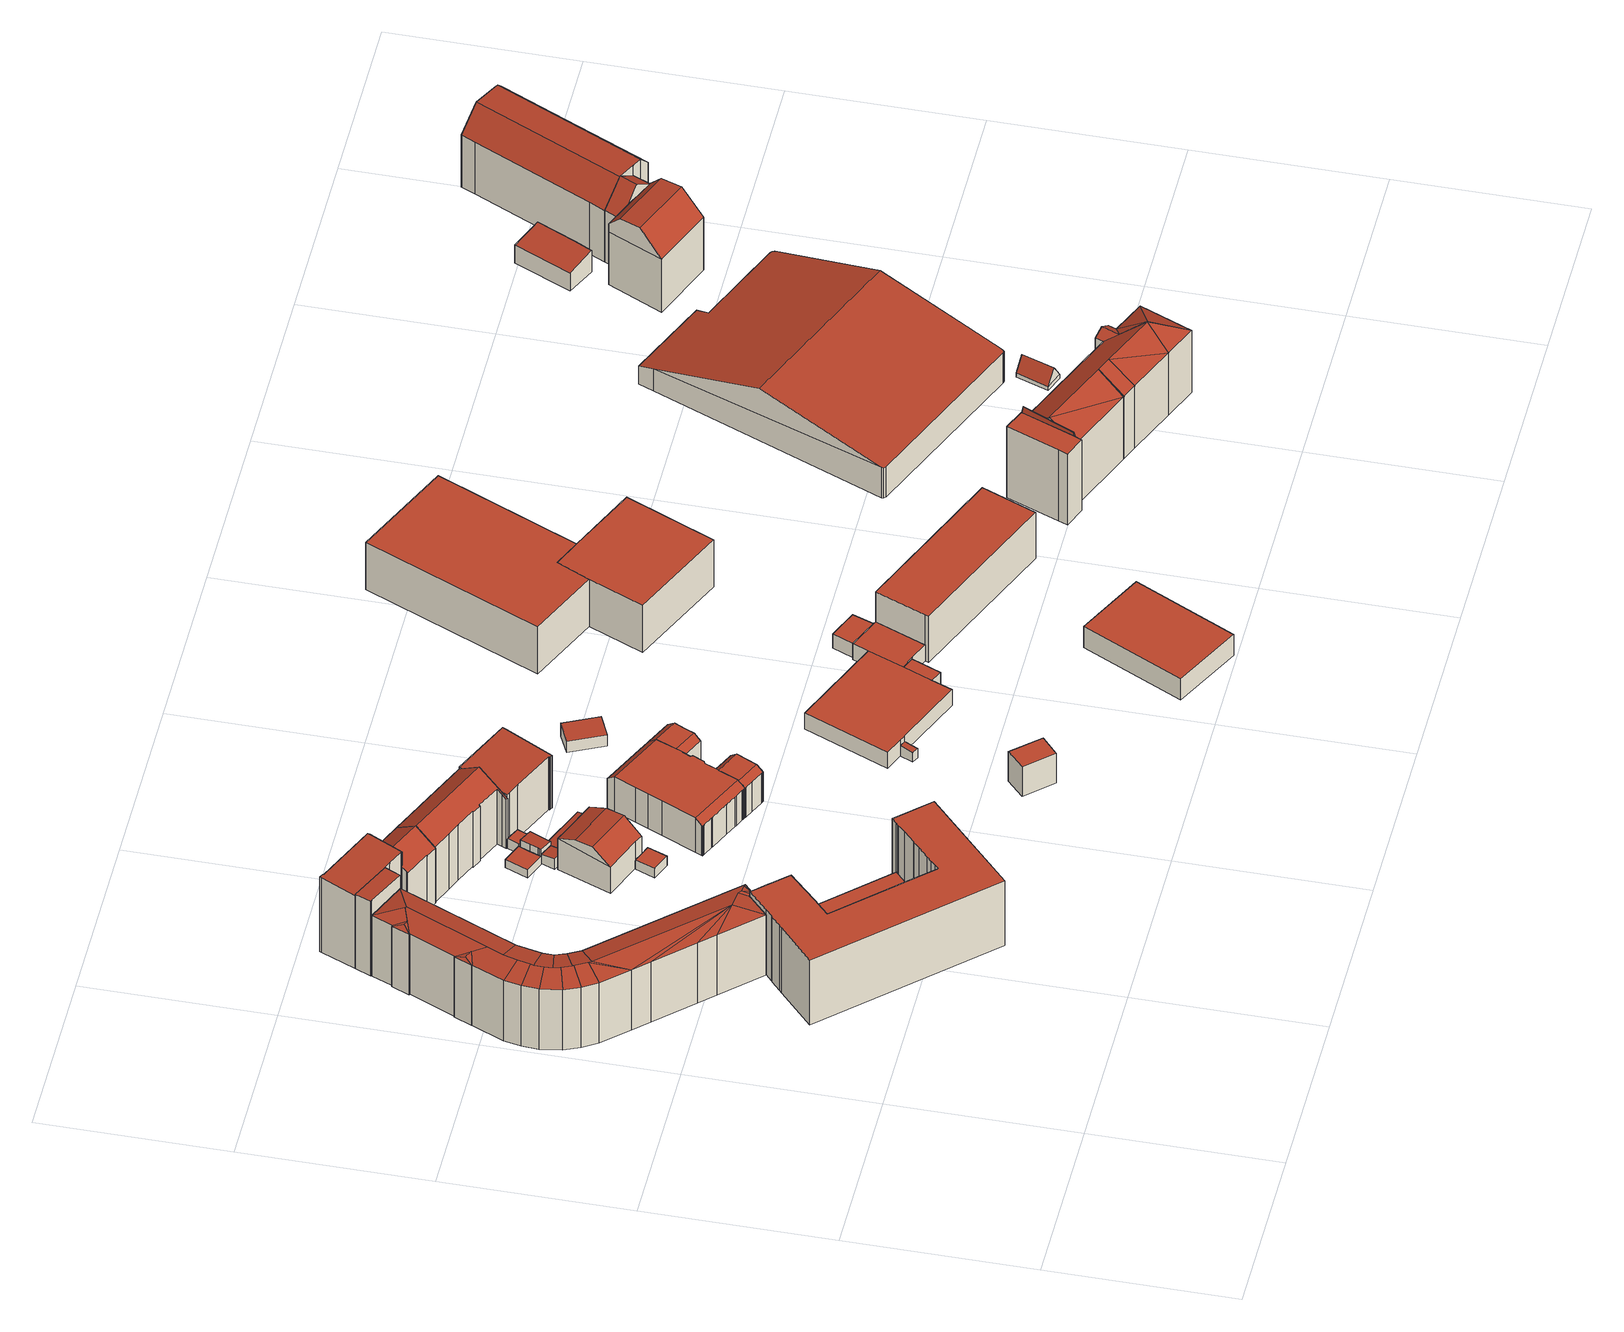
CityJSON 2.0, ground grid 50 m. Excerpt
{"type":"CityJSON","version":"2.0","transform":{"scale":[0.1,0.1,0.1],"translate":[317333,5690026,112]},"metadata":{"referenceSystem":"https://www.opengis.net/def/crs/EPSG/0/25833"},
"CityObjects":{
"building1":{"type":"Building","attributes":{"Dachtyp_tdc":"tdcFreeFormRoof","Gemeindeschluessel":14713000,"Dachneigung":13.38,"QualitaetDacherkennung":29,"Geometrietyp2DReferenz":"3000","function":"31001_9998","roofType":"5000","measuredHeight":21.32},"geometry":[{"type":"MultiSurface","lod":"2","boundaries":[[[0,1,2,3]],[[1,4,5,2]],[[4,6,7,5]],[[6,8,9,7]],[[8,10,11,9]],[[10,12,13,11]],[[12,14,15,13]],[[14,16,17,15]],[[16,18,19,17]],[[18,20,21,19]],[[20,22,23,21]],[[22,24,25,23]],[[24,26,27,25]],[[26,28,29,27]],[[28,30,31,29]],[[30,32,33,31]],[[32,34,35,33]],[[34,36,37,35]],[[36,38,39,37]],[[38,40,41,39]],[[40,42,43,41]],[[42,44,45,43]],[[44,46,47,45]],[[46,48,49,47]],[[48,50,51,49]],[[50,52,53,51]],[[52,54,55,53]],[[54,56,57,55]],[[56,58,59,57]],[[58,60,61,59]],[[60,62,63,61]],[[62,0,3,63]],[[64,65,66,60,58]],[[67,68,64,58,56]],[[67,56,54]],[[68,67,54,52]],[[69,70,64,68,52,50]],[[71,69,50,48]],[[72,73,71,48,46]],[[74,75,72,46,44]],[[76,77,74,44,42]],[[78,76,42,40]],[[79,32,30]],[[79,34,32]],[[79,36,34]],[[79,38,36]],[[80,38,79]],[[78,38,80]],[[38,78,40]],[[81,79,30,28]],[[82,81,28,26]],[[83,22,20]],[[83,24,22]],[[82,24,83]],[[24,82,26]],[[83,20,18]],[[80,79,81,82,83,18,16]],[[77,76,78,80,16,14]],[[75,74,77,14,12]],[[73,72,75,12,10]],[[70,69,71,73,10,8]],[[65,64,70,8,6]],[[84,66,65,6,4]],[[85,84,4,1]],[[86,85,1,0]],[[86,0,62]],[[66,84,85,86,62,60]],[[3,2,5,7,9,11,13,15,17,19,21,23,25,27,29,31,33,35,37,39,41,43,45,47,49,51,53,55,57,59,61,63]]],"semantics":{"surfaces":[{"type":"WallSurface"},{"type":"RoofSurface"},{"type":"GroundSurface"}],"values":[0,0,0,0,0,0,0,0,0,0,0,0,0,0,0,0,0,0,0,0,0,0,0,0,0,0,0,0,0,0,0,0,1,1,1,1,1,1,1,1,1,1,1,1,1,1,1,1,1,1,1,1,1,1,1,1,1,1,1,1,1,1,1,1,1,1,1,2]}}]},
"building2":{"type":"Building","attributes":{"Dachtyp_tdc":"tdcPolyFlatRoof","Gemeindeschluessel":14713000,"Dachneigung":0,"QualitaetDacherkennung":41,"Geometrietyp2DReferenz":"3000","function":"31001_9998","roofType":"1000","measuredHeight":21.21},"geometry":[{"type":"MultiSurface","lod":"2","boundaries":[[[87,88,89,90]],[[88,91,92,89]],[[91,93,94,92]],[[93,95,96,94]],[[95,97,98,96]],[[97,99,100,98]],[[99,101,102,100]],[[101,103,104,102]],[[103,105,106,104]],[[105,107,108,106]],[[107,109,110,108]],[[109,111,112,110]],[[111,113,114,112]],[[113,115,116,114]],[[115,117,118,116]],[[117,119,120,118]],[[119,121,122,120]],[[121,123,124,122]],[[123,125,126,124]],[[125,127,128,126]],[[127,129,130,128]],[[129,131,132,130]],[[131,133,134,132]],[[133,135,136,134]],[[135,137,138,136]],[[137,139,140,138]],[[139,141,142,140]],[[141,143,144,142]],[[143,145,146,144]],[[145,147,148,146]],[[147,149,150,148]],[[149,151,152,150]],[[151,153,154,152]],[[153,87,90,154]],[[153,151,149,147,145,143,141,139,137,135,133,131,129,127,125,123,121,119,117,115,113,111,109,107,105,103,101,99,97,95,93,91,88,87]],[[90,89,92,94,96,98,100,102,104,106,108,110,112,114,116,118,120,122,124,126,128,130,132,134,136,138,140,142,144,146,148,150,152,154]]],"semantics":{"surfaces":[{"type":"WallSurface"},{"type":"RoofSurface"},{"type":"GroundSurface"}],"values":[0,0,0,0,0,0,0,0,0,0,0,0,0,0,0,0,0,0,0,0,0,0,0,0,0,0,0,0,0,0,0,0,0,0,1,2]}}]},
"building3":{"type":"Building","attributes":{"Dachtyp_tdc":"tdcFreeFormRoof","Gemeindeschluessel":14713000,"Dachneigung":18.13,"QualitaetDacherkennung":4,"Geometrietyp2DReferenz":"3000","function":"31001_9998","roofType":"5000","measuredHeight":4.21},"geometry":[{"type":"MultiSurface","lod":"2","boundaries":[[[155,156,157,158]],[[156,159,160,157]],[[159,161,162,160]],[[161,163,164,162]],[[163,165,166,164]],[[165,167,168,166]],[[167,169,170,168]],[[169,171,172,170]],[[171,173,174,172]],[[173,175,176,174]],[[175,177,178,176]],[[177,179,180,178]],[[179,181,182,180]],[[181,183,184,182]],[[183,185,186,184]],[[185,187,188,186]],[[187,189,190,188]],[[189,191,192,190]],[[191,193,194,192]],[[193,195,196,194]],[[195,197,198,196]],[[197,199,200,198]],[[199,201,202,200]],[[201,203,204,202]],[[203,205,206,204]],[[205,207,208,206]],[[207,209,210,208]],[[209,211,212,210]],[[211,213,214,212]],[[213,215,216,214]],[[215,217,218,216]],[[217,219,220,218]],[[219,221,222,220]],[[221,223,224,222]],[[223,225,226,224]],[[225,227,228,226]],[[227,229,230,228]],[[229,231,232,230]],[[231,233,234,232]],[[233,235,236,234]],[[235,237,238,236]],[[237,239,240,238]],[[239,155,158,240]],[[241,242,243,237,235]],[[241,235,233]],[[244,242,241,233,231]],[[244,231,229]],[[245,246,247,248,249,250,251,243,242,244,229,227]],[[252,253,254,245,227,225]],[[255,256,252,225,223]],[[257,258,255,223,221]],[[259,260,257,221,219]],[[261,262,263,264,265,266,267,268,269,270,259,219,217]],[[261,217,215]],[[262,261,215,213]],[[263,262,213,211]],[[264,263,211,209]],[[265,264,209,207]],[[271,266,265,207,205]],[[271,205,203]],[[267,266,271,203,201]],[[268,267,201,199]],[[269,197,195]],[[269,199,197]],[[199,269,268]],[[270,269,195,193]],[[260,259,270,193,191]],[[189,260,191]],[[189,257,260]],[[187,257,189]],[[257,187,258]],[[256,255,258,187,185]],[[272,253,252,256,185,183]],[[272,183,181]],[[254,253,272,181,179]],[[246,245,254,179,177]],[[175,246,177]],[[173,246,175]],[[246,173,247]],[[248,247,173,171]],[[273,249,248,171,169]],[[273,169,167]],[[274,159,156]],[[250,159,274]],[[250,161,159]],[[250,163,161]],[[250,165,163]],[[250,167,165]],[[250,273,167]],[[273,250,249]],[[274,156,155]],[[251,250,274,155,239]],[[243,251,239,237]],[[158,157,160,162,164,166,168,170,172,174,176,178,180,182,184,186,188,190,192,194,196,198,200,202,204,206,208,210,212,214,216,218,220,222,224,226,228,230,232,234,236,238,240]]],"semantics":{"surfaces":[{"type":"WallSurface"},{"type":"RoofSurface"},{"type":"GroundSurface"}],"values":[0,0,0,0,0,0,0,0,0,0,0,0,0,0,0,0,0,0,0,0,0,0,0,0,0,0,0,0,0,0,0,0,0,0,0,0,0,0,0,0,0,0,0,1,1,1,1,1,1,1,1,1,1,1,1,1,1,1,1,1,1,1,1,1,1,1,1,1,1,1,1,1,1,1,1,1,1,1,1,1,1,1,1,1,1,1,1,1,1,1,1,1,1,2]}}]},
"building4":{"type":"Building","attributes":{"Dachtyp_tdc":"tdcPolyFlatRoof","Gemeindeschluessel":14713000,"Dachneigung":0,"QualitaetDacherkennung":51,"Geometrietyp2DReferenz":"3000","function":"31001_9998","roofType":"1000","measuredHeight":4.89},"geometry":[{"type":"MultiSurface","lod":"2","boundaries":[[[275,276,277,278]],[[276,279,280,277]],[[279,281,282,280]],[[281,283,284,282]],[[283,285,286,284]],[[285,287,288,286]],[[287,289,290,288]],[[289,291,292,290]],[[291,293,294,292]],[[293,295,296,294]],[[295,275,278,296]],[[295,293,291,289,287,285,283,281,279,276,275]],[[278,277,280,282,284,286,288,290,292,294,296]]],"semantics":{"surfaces":[{"type":"WallSurface"},{"type":"RoofSurface"},{"type":"GroundSurface"}],"values":[0,0,0,0,0,0,0,0,0,0,0,1,2]}}]},
"building5":{"type":"Building","attributes":{"Gemeindeschluessel":14713000,"Geometrietyp2DReferenz":"3000","function":"31001_9998","roofType":"9999"},"children":["building5-1","building5-2"]},
"building5-1":{"type":"BuildingPart","attributes":{"Dachtyp_tdc":"tdcPolyFlatRoof","Dachneigung":2.61,"QualitaetDacherkennung":52,"Geometrietyp2DReferenz":"3000","roofType":"2100","measuredHeight":24.45},"parents":["building5"],"geometry":[{"type":"MultiSurface","lod":"2","boundaries":[[[297,298,299,300]],[[298,301,302,299]],[[301,303,304,302]],[[303,305,306,307,304]],[[305,303,301,298,297,308]],[[300,299,302,304,307]],[[308,306,305]],[[297,300,307,306,308]]],"semantics":{"surfaces":[{"type":"WallSurface"},{"type":"RoofSurface"},{"type":"GroundSurface"},{"type":"ClosureSurface"}],"values":[0,0,0,0,1,2,0,3]}}]},
"building5-2":{"type":"BuildingPart","attributes":{"Dachtyp_tdc":"tdcPolyFlatRoof","Dachneigung":3.19,"QualitaetDacherkennung":51,"Geometrietyp2DReferenz":"3000","roofType":"2100","measuredHeight":24.49},"parents":["building5"],"geometry":[{"type":"MultiSurface","lod":"2","boundaries":[[[306,309,310,307]],[[309,311,312,310]],[[311,313,314,312]],[[313,315,316,314]],[[315,317,318,316]],[[317,319,320,318]],[[319,321,322,320]],[[321,323,324,322]],[[323,325,326,324]],[[325,297,300,326]],[[297,325,323,321,319,317,315,313,311,309,306,308]],[[307,310,312,314,316,318,320,322,324,326,300]],[[307,300,297,308,306]]],"semantics":{"surfaces":[{"type":"WallSurface"},{"type":"RoofSurface"},{"type":"GroundSurface"},{"type":"ClosureSurface"}],"values":[0,0,0,0,0,0,0,0,0,0,1,2,3]}}]},
"building6":{"type":"Building","attributes":{"Dachtyp_tdc":"tdcGableRoof","Gemeindeschluessel":14713000,"Dachneigung":34.53,"QualitaetDacherkennung":57,"Geometrietyp2DReferenz":"3000","function":"31001_9998","roofType":"3100","measuredHeight":22.09},"geometry":[{"type":"MultiSurface","lod":"2","boundaries":[[[327,328,329,330]],[[328,331,332,329]],[[331,333,334,332]],[[333,335,324,334]],[[335,336,322,324]],[[336,337,338,322]],[[337,339,320,338]],[[339,340,341,320]],[[340,342,343,341]],[[342,344,345,343]],[[344,346,347,345]],[[346,348,349,347]],[[348,327,330,349]],[[344,342,340,339,337]],[[337,336,335,333,331,328,327,348,346,344]],[[330,329,332,334,324,322,338,320,341,343,345,347,349]]],"semantics":{"surfaces":[{"type":"WallSurface"},{"type":"RoofSurface"},{"type":"GroundSurface"}],"values":[0,0,0,0,0,0,0,0,0,0,0,0,0,1,1,2]}}]},
"building7":{"type":"Building","attributes":{"Dachtyp_tdc":"tdcPolyFlatRoof","Gemeindeschluessel":14713000,"Dachneigung":0,"QualitaetDacherkennung":66,"Geometrietyp2DReferenz":"3000","function":"31001_9998","roofType":"1000","measuredHeight":2.91},"geometry":[{"type":"MultiSurface","lod":"2","boundaries":[[[350,351,352,353]],[[351,354,355,352]],[[354,356,357,355]],[[356,358,359,357]],[[358,350,353,359]],[[358,356,354,351,350]],[[353,352,355,357,359]]],"semantics":{"surfaces":[{"type":"WallSurface"},{"type":"RoofSurface"},{"type":"GroundSurface"}],"values":[0,0,0,0,0,1,2]}}]},
"building8":{"type":"Building","attributes":{"Dachtyp_tdc":"tdcCutGableRoof","Gemeindeschluessel":14713000,"Dachneigung":38.2,"QualitaetDacherkennung":58,"Geometrietyp2DReferenz":"3000","function":"31001_9998","roofType":"9999","measuredHeight":12.72},"geometry":[{"type":"MultiSurface","lod":"2","boundaries":[[[360,361,362,363]],[[361,364,365,362]],[[364,366,367,365]],[[366,368,369,367]],[[368,370,371,369]],[[370,372,373,371]],[[372,374,375,373]],[[374,360,363,375]],[[360,374,376,377,361]],[[366,364,378,379,380,368]],[[377,376,381,379,378]],[[370,380,379,381,372]],[[372,381,376,374]],[[368,380,370]],[[361,377,378,364]],[[363,362,365,367,369,371,373,375]]],"semantics":{"surfaces":[{"type":"WallSurface"},{"type":"RoofSurface"},{"type":"GroundSurface"}],"values":[0,0,0,0,0,0,0,0,1,1,1,0,0,0,0,2]}}]},
"building9":{"type":"Building","attributes":{"Dachtyp_tdc":"tdcPolyFlatRoof","Gemeindeschluessel":14713000,"Dachneigung":0,"QualitaetDacherkennung":69,"Geometrietyp2DReferenz":"3000","function":"31001_9998","roofType":"1000","measuredHeight":2.61},"geometry":[{"type":"MultiSurface","lod":"2","boundaries":[[[382,383,384,385]],[[383,386,387,384]],[[386,388,389,387]],[[388,390,391,389]],[[390,392,393,391]],[[392,394,395,393]],[[394,396,397,395]],[[396,382,385,397]],[[396,394,392,390,388,386,383,382]],[[385,384,387,389,391,393,395,397]]],"semantics":{"surfaces":[{"type":"WallSurface"},{"type":"RoofSurface"},{"type":"GroundSurface"}],"values":[0,0,0,0,0,0,0,0,1,2]}}]},
"building10":{"type":"Building","attributes":{"Dachtyp_tdc":"tdcPolyFlatRoof","Gemeindeschluessel":14713000,"Dachneigung":6.58,"QualitaetDacherkennung":48,"Geometrietyp2DReferenz":"3000","function":"31001_9998","roofType":"2100","measuredHeight":3.46},"geometry":[{"type":"MultiSurface","lod":"2","boundaries":[[[398,399,400,401]],[[399,402,403,400]],[[402,404,405,403]],[[404,398,401,405]],[[404,402,399,398]],[[401,400,403,405]]],"semantics":{"surfaces":[{"type":"WallSurface"},{"type":"RoofSurface"},{"type":"GroundSurface"}],"values":[0,0,0,0,1,2]}}]},
"building11":{"type":"Building","attributes":{"Dachtyp_tdc":"tdcGableRoof","Gemeindeschluessel":14713000,"Dachneigung":32.91,"QualitaetDacherkennung":63,"Geometrietyp2DReferenz":"3000","function":"31001_9998","roofType":"3100","measuredHeight":22.04},"geometry":[{"type":"MultiSurface","lod":"2","boundaries":[[[406,407,408,409]],[[407,410,411,408]],[[410,412,413,411]],[[412,414,415,413]],[[414,416,417,415]],[[416,418,419,417]],[[418,420,421,419]],[[420,342,422,421]],[[342,423,424,422]],[[423,425,426,424]],[[425,427,428,426]],[[427,429,430,428]],[[429,431,432,430]],[[431,433,434,432]],[[433,435,436,434]],[[429,427,425,423,342,420]],[[420,418,416,414,412,410,407,406,437,438,435,433,431,429]],[[436,439,440,409,408,411,413,415,417,419,421,422,424,426,428,430,432,434]],[[435,438,439,436]],[[438,437,440,439]],[[437,406,409,440]]],"semantics":{"surfaces":[{"type":"WallSurface"},{"type":"RoofSurface"},{"type":"GroundSurface"}],"values":[0,0,0,0,0,0,0,0,0,0,0,0,0,0,0,1,1,2,0,0,0]}}]},
"building12":{"type":"Building","attributes":{"Dachtyp_tdc":"tdcPolyFlatRoof","Gemeindeschluessel":14713000,"Dachneigung":4.4,"QualitaetDacherkennung":75,"Geometrietyp2DReferenz":"3000","function":"31001_9998","roofType":"2100","measuredHeight":4.74},"geometry":[{"type":"MultiSurface","lod":"2","boundaries":[[[441,442,443,444]],[[442,445,446,443]],[[445,447,448,446]],[[447,449,450,448]],[[449,451,452,450]],[[451,453,454,452]],[[453,455,456,454]],[[455,441,444,456]],[[455,453,451,449,447,445,442,441]],[[444,443,446,448,450,452,454,456]]],"semantics":{"surfaces":[{"type":"WallSurface"},{"type":"RoofSurface"},{"type":"GroundSurface"}],"values":[0,0,0,0,0,0,0,0,1,2]}}]},
"building13":{"type":"Building","attributes":{"Gemeindeschluessel":14713000,"Geometrietyp2DReferenz":"3000","function":"31001_9998","roofType":"9999"},"children":["building13-1","building13-2"]},
"building13-1":{"type":"BuildingPart","attributes":{"Dachtyp_tdc":"tdcGableRoof","Dachneigung":10.06,"QualitaetDacherkennung":32,"Geometrietyp2DReferenz":"3000","roofType":"3100","measuredHeight":3.78},"parents":["building13"],"geometry":[{"type":"MultiSurface","lod":"2","boundaries":[[[457,399,458,459,460,461]],[[461,462,463,464,457]],[[465,466,467,468,469,470,471,444,456]],[[462,461,466,465]],[[461,460,472,467,466]],[[459,458,469,468,473]],[[458,399,470,469]],[[399,457,471,470]],[[457,464,444,471]],[[464,463,456,444]],[[463,462,465,456]],[[473,472,460,459]],[[473,468,467,472]]],"semantics":{"surfaces":[{"type":"RoofSurface"},{"type":"GroundSurface"},{"type":"WallSurface"},{"type":"ClosureSurface"}],"values":[0,0,1,2,2,2,2,2,2,2,2,2,3]}}]},
"building13-2":{"type":"BuildingPart","attributes":{"Dachtyp_tdc":"tdcGableRoof","Dachneigung":42.66,"QualitaetDacherkennung":11,"Geometrietyp2DReferenz":"3000","roofType":"3100","measuredHeight":6.75},"parents":["building13"],"geometry":[{"type":"MultiSurface","lod":"2","boundaries":[[[474,475,476,477]],[[475,473,468,476]],[[472,474,477,467]],[[473,475,478]],[[474,472,479]],[[475,474,479,478]],[[472,473,478,479]],[[477,476,468,467]],[[472,467,468,473]]],"semantics":{"surfaces":[{"type":"WallSurface"},{"type":"RoofSurface"},{"type":"GroundSurface"},{"type":"ClosureSurface"}],"values":[0,0,0,0,0,1,1,2,3]}}]},
"building14":{"type":"Building","attributes":{"Dachtyp_tdc":"tdcPolyFlatRoof","Gemeindeschluessel":14713000,"Dachneigung":0,"QualitaetDacherkennung":41,"Geometrietyp2DReferenz":"3000","function":"31001_9998","roofType":"1000","measuredHeight":3.22},"geometry":[{"type":"MultiSurface","lod":"2","boundaries":[[[480,481,482,452]],[[481,483,484,482]],[[483,485,486,484]],[[485,487,488,486]],[[487,489,454,488]],[[489,480,452,454]],[[489,487,485,483,481,480]],[[452,482,484,486,488,454]]],"semantics":{"surfaces":[{"type":"WallSurface"},{"type":"RoofSurface"},{"type":"GroundSurface"}],"values":[0,0,0,0,0,0,1,2]}}]},
"building15":{"type":"Building","attributes":{"Dachtyp_tdc":"tdcPolyFlatRoof","Gemeindeschluessel":14713000,"Dachneigung":5.59,"QualitaetDacherkennung":45,"Geometrietyp2DReferenz":"3000","function":"31001_9998","roofType":"2100","measuredHeight":18.75},"geometry":[{"type":"MultiSurface","lod":"2","boundaries":[[[490,491,492,493]],[[491,494,495,492]],[[494,496,497,495]],[[496,498,432,497]],[[498,499,428,432]],[[499,500,501,428]],[[500,502,503,501]],[[502,504,505,503]],[[504,506,507,505]],[[506,490,493,507]],[[506,504,502,500,499,498,496,494,491,490]],[[493,492,495,497,432,428,501,503,505,507]]],"semantics":{"surfaces":[{"type":"WallSurface"},{"type":"RoofSurface"},{"type":"GroundSurface"}],"values":[0,0,0,0,0,0,0,0,0,0,1,2]}}]},
"building16":{"type":"Building","attributes":{"Dachtyp_tdc":"tdcPolyFlatRoof","Gemeindeschluessel":14713000,"Dachneigung":0,"QualitaetDacherkennung":7,"Geometrietyp2DReferenz":"3000","function":"31001_9998","roofType":"1000","measuredHeight":9.74},"geometry":[{"type":"MultiSurface","lod":"2","boundaries":[[[508,509,510,511]],[[509,512,513,510]],[[512,514,515,513]],[[514,508,511,515]],[[514,512,509,508]],[[511,510,513,515]]],"semantics":{"surfaces":[{"type":"WallSurface"},{"type":"RoofSurface"},{"type":"GroundSurface"}],"values":[0,0,0,0,1,2]}}]},
"building17":{"type":"Building","attributes":{"Gemeindeschluessel":14713000,"Geometrietyp2DReferenz":"3000","function":"31001_9998","roofType":"9999"},"children":["building17-1","building17-2","building17-3"]},
"building17-1":{"type":"BuildingPart","attributes":{"Dachtyp_tdc":"tdcCutGableRoof","Dachneigung":0.686,"QualitaetDacherkennung":68,"Geometrietyp2DReferenz":"3000","roofType":"9999","measuredHeight":11.26},"parents":["building17"],"geometry":[{"type":"MultiSurface","lod":"2","boundaries":[[[516,517,518,519]],[[517,520,521,518]],[[520,522,523,521]],[[522,524,525,523]],[[524,526,527,525]],[[526,528,529,527]],[[528,530,531,529]],[[530,532,533,531]],[[532,534,535,533]],[[534,536,537,535]],[[536,538,539,537]],[[538,540,541,539]],[[522,520,517,516,542]],[[543,544,540,538,536,534,532,530,528,526,524]],[[542,545,546,543,524,522]],[[519,518,521,523,525,527,529,531,533,535,537,539,541,547,548,549]],[[547,541,540,544,543]],[[549,548,545,542]],[[548,547,543,546,545]],[[516,519,549,542]]],"semantics":{"surfaces":[{"type":"WallSurface"},{"type":"RoofSurface"},{"type":"GroundSurface"},{"type":"ClosureSurface"}],"values":[0,0,0,0,0,0,0,0,0,0,0,0,1,1,1,2,3,3,3,3]}}]},
"building17-2":{"type":"BuildingPart","attributes":{"Dachtyp_tdc":"tdcCutGableRoof","Dachneigung":0.056,"QualitaetDacherkennung":68,"Geometrietyp2DReferenz":"3000","roofType":"9999","measuredHeight":11.32},"parents":["building17"],"geometry":[{"type":"MultiSurface","lod":"2","boundaries":[[[550,551,552,553]],[[551,554,555,552]],[[554,556,557,555]],[[556,558,559,557]],[[558,560,561,559]],[[560,562,563,561]],[[564,565,566,567,568]],[[565,569,570,566]],[[571,562,560,558,556,554,551]],[[572,573,574,575,576,577,578,579,580,581,582,583,584,540,544,543,546,585]],[[551,550,586,587,572,585,588,589,590,569,565,564,571]],[[570,591,592,519,549,548,547,541,593,594,595,596,597,598,599,600,601,602,603,604,605,606,607,553,552,555,557,559,561,563,608,609,610,567,566]],[[569,590,591,570]],[[581,580,597,596]],[[580,579,598,597]],[[579,578,599,598]],[[578,577,600,599]],[[577,576,601,600]],[[576,575,602,601]],[[575,574,603,602]],[[574,573,604,603]],[[590,589,592,591]],[[589,588,516,519,592]],[[584,593,541,540]],[[584,583,594,593]],[[583,582,595,594]],[[582,581,596,595]],[[573,572,605,604]],[[572,587,606,605]],[[587,586,607,606]],[[586,550,553,607]],[[611,612,562,571]],[[609,608,612,611]],[[608,563,562,612]],[[564,568,613,611,571]],[[568,567,610,613]],[[613,610,609,611]],[[585,545,542,516,588]],[[545,548,549,542]],[[542,549,519,516]],[[546,545,585]],[[540,541,547,543,544]],[[548,545,546,543,547]]],"semantics":{"surfaces":[{"type":"WallSurface"},{"type":"RoofSurface"},{"type":"GroundSurface"},{"type":"ClosureSurface"}],"values":[0,0,0,0,0,0,0,0,1,1,1,2,0,0,0,0,0,0,0,0,0,0,0,0,0,0,0,0,0,0,0,0,3,3,0,3,3,0,3,3,0,3,3]}}]},
"building17-3":{"type":"BuildingPart","attributes":{"Dachtyp_tdc":"tdcCutGableRoof","Dachneigung":0.526,"QualitaetDacherkennung":55,"Geometrietyp2DReferenz":"3000","roofType":"9999","measuredHeight":11.24},"parents":["building17"],"geometry":[{"type":"MultiSurface","lod":"2","boundaries":[[[614,568,567,615]],[[562,616,617,563]],[[616,618,619,617]],[[618,620,621,619]],[[620,622,623,621]],[[622,614,615,623]],[[618,616,562,612]],[[613,568,614,622]],[[612,611,613,622,620,618]],[[615,567,610,609,608,563,617,619,621,623]],[[610,567,568,613]],[[612,608,609,611]],[[611,609,610,613]],[[608,612,562,563]]],"semantics":{"surfaces":[{"type":"WallSurface"},{"type":"RoofSurface"},{"type":"GroundSurface"},{"type":"ClosureSurface"}],"values":[0,0,0,0,0,0,1,1,1,2,3,3,3,3]}}]},
"building18":{"type":"Building","attributes":{"Dachtyp_tdc":"tdcPolyFlatRoof","Gemeindeschluessel":14713000,"Dachneigung":5.19,"QualitaetDacherkennung":70,"Geometrietyp2DReferenz":"3000","function":"31001_9998","roofType":"2100","measuredHeight":4.24},"geometry":[{"type":"MultiSurface","lod":"2","boundaries":[[[624,625,626,627]],[[625,628,629,626]],[[628,630,631,629]],[[630,624,627,631]],[[630,628,625,624]],[[627,626,629,631]]],"semantics":{"surfaces":[{"type":"WallSurface"},{"type":"RoofSurface"},{"type":"GroundSurface"}],"values":[0,0,0,0,1,2]}}]},
"building19":{"type":"Building","attributes":{"Dachtyp_tdc":"tdcPolyFlatRoof","Gemeindeschluessel":14713000,"Dachneigung":0,"QualitaetDacherkennung":56,"Geometrietyp2DReferenz":"3000","function":"31001_9998","roofType":"1000","measuredHeight":6.83},"geometry":[{"type":"MultiSurface","lod":"2","boundaries":[[[632,633,634,635]],[[633,636,637,634]],[[636,638,639,637]],[[638,632,635,639]],[[638,636,633,632]],[[635,634,637,639]]],"semantics":{"surfaces":[{"type":"WallSurface"},{"type":"RoofSurface"},{"type":"GroundSurface"}],"values":[0,0,0,0,1,2]}}]},
"building20":{"type":"Building","attributes":{"Gemeindeschluessel":14713000,"Geometrietyp2DReferenz":"3000","function":"31001_9998","roofType":"9999"},"children":["building20-1","building20-2","building20-3","building20-4","building20-5"]},
"building20-1":{"type":"BuildingPart","attributes":{"Dachtyp_tdc":"tdcPolyFlatRoof","Dachneigung":0,"QualitaetDacherkennung":70,"Geometrietyp2DReferenz":"3000","roofType":"1000","measuredHeight":5.18},"parents":["building20"],"geometry":[{"type":"MultiSurface","lod":"2","boundaries":[[[640,641,642,643]],[[641,644,645,646,642]],[[647,648,649,650,651]],[[648,652,653,649]],[[652,654,655,653]],[[656,640,643,657,658]],[[656,659,654,652,648,647,644,641,640]],[[643,642,646,650,649,653,655,660,657]],[[651,645,644,647]],[[651,650,646,645]],[[659,661,660,655,654]],[[658,661,659,656]],[[658,657,660,661]]],"semantics":{"surfaces":[{"type":"WallSurface"},{"type":"RoofSurface"},{"type":"GroundSurface"},{"type":"ClosureSurface"}],"values":[0,0,0,0,0,0,1,2,0,3,3,0,3]}}]},
"building20-2":{"type":"BuildingPart","attributes":{"Dachtyp_tdc":"tdcPolyFlatRoof","Dachneigung":6.14,"QualitaetDacherkennung":50,"Geometrietyp2DReferenz":"3000","roofType":"2100","measuredHeight":3.36},"parents":["building20"],"geometry":[{"type":"MultiSurface","lod":"2","boundaries":[[[662,651,650,663]],[[645,664,665,646]],[[664,662,663,665]],[[664,645,651,662]],[[663,650,646,665]],[[646,650,651,645]]],"semantics":{"surfaces":[{"type":"WallSurface"},{"type":"RoofSurface"},{"type":"GroundSurface"},{"type":"ClosureSurface"}],"values":[0,0,0,1,2,3]}}]},
"building20-3":{"type":"BuildingPart","attributes":{"Dachtyp_tdc":"tdcPolyFlatRoof","Dachneigung":0,"QualitaetDacherkennung":71,"Geometrietyp2DReferenz":"3000","roofType":"1000","measuredHeight":4.73},"parents":["building20"],"geometry":[{"type":"MultiSurface","lod":"2","boundaries":[[[666,667,668,669]],[[667,670,643,668]],[[670,658,657,643]],[[661,658,670,667,666]],[[669,668,643,657,660]],[[660,657,658,661]],[[669,660,661,666]]],"semantics":{"surfaces":[{"type":"WallSurface"},{"type":"RoofSurface"},{"type":"GroundSurface"},{"type":"ClosureSurface"}],"values":[0,0,0,1,2,3,3]}}]},
"building20-4":{"type":"BuildingPart","attributes":{"Dachtyp_tdc":"tdcPolyFlatRoof","Dachneigung":0,"QualitaetDacherkennung":63,"Geometrietyp2DReferenz":"3000","roofType":"1000","measuredHeight":5.17},"parents":["building20"],"geometry":[{"type":"MultiSurface","lod":"2","boundaries":[[[671,672,666,669,673]],[[654,674,675,655]],[[674,676,677,675]],[[676,678,679,677]],[[678,676,674,654,659,672,671]],[[673,669,660,655,675,677,679]],[[661,666,672,659]],[[661,660,669,666]],[[655,660,661,659,654]],[[673,679,678,671]]],"semantics":{"surfaces":[{"type":"WallSurface"},{"type":"RoofSurface"},{"type":"GroundSurface"},{"type":"ClosureSurface"}],"values":[0,0,0,0,1,2,0,3,3,3]}}]},
"building20-5":{"type":"BuildingPart","attributes":{"Dachtyp_tdc":"tdcPolyFlatRoof","Dachneigung":0,"QualitaetDacherkennung":65,"Geometrietyp2DReferenz":"3000","roofType":"1000","measuredHeight":15.08},"parents":["building20"],"geometry":[{"type":"MultiSurface","lod":"2","boundaries":[[[680,681,682,679,678]],[[681,683,684,682]],[[683,685,686,684]],[[685,687,671,673,686]],[[687,685,683,681,680]],[[679,682,684,686,673]],[[678,671,687,680]],[[678,679,673,671]]],"semantics":{"surfaces":[{"type":"WallSurface"},{"type":"RoofSurface"},{"type":"GroundSurface"},{"type":"ClosureSurface"}],"values":[0,0,0,0,1,2,0,3]}}]},
"building21":{"type":"Building","attributes":{"Dachtyp_tdc":"tdcPolyFlatRoof","Gemeindeschluessel":14713000,"Dachneigung":0,"QualitaetDacherkennung":82,"Geometrietyp2DReferenz":"3000","function":"31001_9998","roofType":"1000","measuredHeight":4.62},"geometry":[{"type":"MultiSurface","lod":"2","boundaries":[[[688,676,689,690]],[[676,674,691,689]],[[674,692,693,691]],[[692,688,690,693]],[[692,674,676,688]],[[690,689,691,693]]],"semantics":{"surfaces":[{"type":"WallSurface"},{"type":"RoofSurface"},{"type":"GroundSurface"}],"values":[0,0,0,0,1,2]}}]},
"building22":{"type":"Building","attributes":{"Dachtyp_tdc":"tdcPolyFlatRoof","Gemeindeschluessel":14713000,"Dachneigung":0,"QualitaetDacherkennung":75,"Geometrietyp2DReferenz":"3000","function":"31001_3211","roofType":"1000","measuredHeight":15.55},"geometry":[{"type":"MultiSurface","lod":"2","boundaries":[[[694,695,696,697]],[[695,698,699,696]],[[698,700,701,699]],[[700,702,703,701]],[[702,704,705,703]],[[704,694,697,705]],[[704,702,700,698,695,694]],[[697,696,699,701,703,705]]],"semantics":{"surfaces":[{"type":"WallSurface"},{"type":"RoofSurface"},{"type":"GroundSurface"}],"values":[0,0,0,0,0,0,1,2]}}]},
"building23":{"type":"Building","attributes":{"name":"Schule am Addis-Abeba-Platz","Dachtyp_tdc":"tdcPolyFlatRoof","Gemeindeschluessel":14713000,"Dachneigung":0,"QualitaetDacherkennung":73,"Geometrietyp2DReferenz":"3000","function":"31001_3021","roofType":"1000","measuredHeight":15.57},"geometry":[{"type":"MultiSurface","lod":"2","boundaries":[[[700,706,707,701]],[[706,708,709,707]],[[708,710,711,709]],[[710,704,705,711]],[[704,702,703,705]],[[702,700,701,703]],[[702,704,710,708,706,700]],[[701,707,709,711,705,703]]],"semantics":{"surfaces":[{"type":"WallSurface"},{"type":"RoofSurface"},{"type":"GroundSurface"}],"values":[0,0,0,0,0,0,1,2]}}]},
"building24":{"type":"Building","attributes":{"Gemeindeschluessel":14713000,"Geometrietyp2DReferenz":"3000","function":"31001_9998","roofType":"9999"},"children":["building24-1","building24-2"]},
"building24-1":{"type":"BuildingPart","attributes":{"Dachtyp_tdc":"tdcFreeFormRoof","Dachneigung":82.9,"QualitaetDacherkennung":39,"Geometrietyp2DReferenz":"3000","roofType":"5000","measuredHeight":25.26},"parents":["building24"],"geometry":[{"type":"MultiSurface","lod":"2","boundaries":[[[712,713,714,715]],[[713,716,717,714]],[[716,718,719,717]],[[718,720,721,719]],[[722,723,720,718]],[[722,718,716]],[[724,723,722,716,713]],[[724,713,712]],[[723,724,712,720]],[[715,714,717,719,721]],[[715,721,720,712]]],"semantics":{"surfaces":[{"type":"WallSurface"},{"type":"RoofSurface"},{"type":"GroundSurface"},{"type":"ClosureSurface"}],"values":[0,0,0,0,1,1,1,1,1,2,3]}}]},
"building24-2":{"type":"BuildingPart","attributes":{"Dachtyp_tdc":"tdcPolyFlatRoof","Dachneigung":0,"QualitaetDacherkennung":43,"Geometrietyp2DReferenz":"3000","roofType":"1000","measuredHeight":23.37},"parents":["building24"],"geometry":[{"type":"MultiSurface","lod":"2","boundaries":[[[725,726,727,728]],[[726,729,730,727]],[[729,731,712,715,730]],[[732,733,734,721,720]],[[733,725,728,734]],[[733,732,731,729,726,725]],[[728,727,730,715,721,734]],[[720,712,731,732]],[[720,721,715,712]]],"semantics":{"surfaces":[{"type":"WallSurface"},{"type":"RoofSurface"},{"type":"GroundSurface"},{"type":"ClosureSurface"}],"values":[0,0,0,0,0,1,2,0,3]}}]},
"building25":{"type":"Building","attributes":{"Dachtyp_tdc":"tdcFreeFormRoof","Gemeindeschluessel":14713000,"Dachneigung":31.77,"QualitaetDacherkennung":47,"Geometrietyp2DReferenz":"3000","function":"31001_9998","roofType":"5000","measuredHeight":25.2},"geometry":[{"type":"MultiSurface","lod":"2","boundaries":[[[735,736,737,714]],[[736,738,739,737]],[[738,740,741,739]],[[740,742,743,741]],[[742,744,745,743]],[[744,746,747,745]],[[746,748,749,747]],[[748,750,751,749]],[[750,752,753,751]],[[752,754,755,753]],[[754,756,757,755]],[[756,758,717,757]],[[758,759,760,717]],[[759,735,714,760]],[[759,761,735]],[[761,759,758]],[[762,756,754]],[[761,756,762]],[[756,761,758]],[[763,762,754,752]],[[764,748,765]],[[766,748,764]],[[766,750,748]],[[763,750,766]],[[750,763,752]],[[765,748,746]],[[742,746,744]],[[742,765,746]],[[742,764,765]],[[764,742,767]],[[768,767,742,740]],[[768,740,738]],[[766,764,767,768,738,736]],[[761,762,763,766,736,735]],[[714,737,739,741,743,745,747,749,751,753,755,757,717,760]]],"semantics":{"surfaces":[{"type":"WallSurface"},{"type":"RoofSurface"},{"type":"GroundSurface"}],"values":[0,0,0,0,0,0,0,0,0,0,0,0,0,0,0,0,1,1,1,1,1,1,1,1,1,1,1,1,1,1,1,0,1,1,2]}}]},
"building26":{"type":"Building","attributes":{"Gemeindeschluessel":14713000,"Dachneigung":31.71,"Dachorientierung":-160.02,"MittlereTraufHoehe":114.56,"QualitaetDacherkennung":15,"ObjektHoehe":5.4,"BodenHoehe":113.37,"Geometrietyp2DReferenz":"3000","AbsoluteHoehe":118.77,"Dachflaeche":92.06,"function":"31001_9998","roofType":"3100","measuredHeight":5.4,"storeysAboveGround":2},"geometry":[{"type":"MultiSurface","lod":"2","boundaries":[[[769,770,771,772]],[[770,773,774,771]],[[773,775,776,774]],[[775,769,772,776]],[[773,770,777]],[[769,775,778]],[[770,769,778,777]],[[775,773,777,778]],[[772,771,774,776]]],"semantics":{"surfaces":[{"type":"WallSurface"},{"type":"RoofSurface"},{"type":"GroundSurface"}],"values":[0,0,0,0,0,0,1,1,2]}}]},
"building27":{"type":"Building","attributes":{"Dachtyp_tdc":"tdcFreeFormRoof","Gemeindeschluessel":14713000,"Dachneigung":11.15,"QualitaetDacherkennung":4,"Geometrietyp2DReferenz":"3000","function":"31001_3211","roofType":"5000","measuredHeight":17.18},"geometry":[{"type":"MultiSurface","lod":"2","boundaries":[[[779,780,781,782]],[[780,783,784,781]],[[783,785,786,784]],[[785,787,788,786]],[[787,789,790,788]],[[789,791,792,790]],[[791,793,794,792]],[[793,795,796,794]],[[795,797,798,796]],[[797,799,800,798]],[[799,801,802,800]],[[801,803,804,802]],[[803,779,782,804]],[[803,801,799,797,795,793,791,805,806]],[[785,783,780,779,806,805,789,787]],[[779,803,806]],[[791,789,805]],[[782,781,784,786,788,790,792,794,796,798,800,802,804]]],"semantics":{"surfaces":[{"type":"WallSurface"},{"type":"RoofSurface"},{"type":"GroundSurface"}],"values":[0,0,0,0,0,0,0,0,0,0,0,0,0,1,1,0,0,2]}}]},
"building28":{"type":"Building","attributes":{"Dachtyp_tdc":"tdcPolyFlatRoof","Gemeindeschluessel":14713000,"Dachneigung":7.75,"QualitaetDacherkennung":83,"Geometrietyp2DReferenz":"3000","function":"31001_9998","roofType":"2100","measuredHeight":7.14},"geometry":[{"type":"MultiSurface","lod":"2","boundaries":[[[807,808,809,810]],[[808,811,812,809]],[[811,813,814,812]],[[813,815,816,814]],[[815,807,810,816]],[[815,813,811,808,807]],[[810,809,812,814,816]]],"semantics":{"surfaces":[{"type":"WallSurface"},{"type":"RoofSurface"},{"type":"GroundSurface"}],"values":[0,0,0,0,0,1,2]}}]},
"building29":{"type":"Building","attributes":{"Gemeindeschluessel":14713000,"Geometrietyp2DReferenz":"3000","function":"31001_9998","roofType":"9999"},"children":["building29-1","building29-2","building29-3"]},
"building29-1":{"type":"BuildingPart","attributes":{"Dachtyp_tdc":"tdcGableRoof","Dachneigung":47.92,"QualitaetDacherkennung":67,"Geometrietyp2DReferenz":"3000","roofType":"3100","measuredHeight":23.77},"parents":["building29"],"geometry":[{"type":"MultiSurface","lod":"2","boundaries":[[[817,818,819,820,821]],[[822,823,824,825,826]],[[818,817,827,828,829,830]],[[823,822,831,832,829,828]],[[821,820,826,825,833]],[[822,826,820,819,834]],[[834,819,818]],[[835,824,823]],[[821,833,836,817]],[[833,825,824,835,836]],[[830,829,832]],[[834,831,822]],[[818,830,832,831,834]],[[828,827,837,835,823]],[[837,827,817,836]],[[837,836,835]]],"semantics":{"surfaces":[{"type":"WallSurface"},{"type":"RoofSurface"},{"type":"GroundSurface"},{"type":"ClosureSurface"}],"values":[0,0,1,1,2,3,3,0,3,3,0,0,3,0,3,3]}}]},
"building29-2":{"type":"BuildingPart","attributes":{"Dachtyp_tdc":"tdcCutGableRoof","Dachneigung":45.05,"QualitaetDacherkennung":53,"Geometrietyp2DReferenz":"3000","roofType":"9999","measuredHeight":23.95},"parents":["building29"],"geometry":[{"type":"MultiSurface","lod":"2","boundaries":[[[838,839,840,841]],[[839,842,822,826,840]],[[819,843,844,820]],[[843,838,841,844]],[[845,846,847,838]],[[848,849,850,851,818,830,832]],[[846,851,850,847]],[[819,818,851,846,845,843]],[[839,849,848,842]],[[838,847,850,849,839]],[[843,845,838]],[[841,840,826,820,844]],[[834,822,842,831]],[[820,826,822,834,819]],[[831,842,848,832]],[[819,834,818]],[[834,831,832,830,818]]],"semantics":{"surfaces":[{"type":"WallSurface"},{"type":"RoofSurface"},{"type":"GroundSurface"},{"type":"ClosureSurface"}],"values":[0,0,0,0,1,1,1,0,0,0,0,2,0,3,0,3,3]}}]},
"building29-3":{"type":"BuildingPart","attributes":{"Dachtyp_tdc":"tdcCutGableRoof","Dachneigung":47.7,"QualitaetDacherkennung":72,"Geometrietyp2DReferenz":"3000","roofType":"9999","measuredHeight":23.53},"parents":["building29"],"geometry":[{"type":"MultiSurface","lod":"2","boundaries":[[[824,852,853,825]],[[852,854,855,853]],[[854,856,857,855]],[[856,858,859,857]],[[858,860,861,859]],[[860,862,863,861]],[[862,864,865,863]],[[864,866,867,865]],[[866,868,869,867]],[[868,870,871,869]],[[870,872,873,871]],[[872,874,875,873]],[[874,876,877,875]],[[876,878,817,821,877]],[[876,874,872,870,868,866,864]],[[860,858,856,854,852,824,835,837]],[[864,862,860,837,827,878,876]],[[825,853,855,857,859,861,863,865,867,869,871,873,875,877,821,833]],[[827,817,878]],[[833,821,817,836]],[[836,817,827,837]],[[833,836,835,824,825]],[[835,836,837]]],"semantics":{"surfaces":[{"type":"WallSurface"},{"type":"RoofSurface"},{"type":"GroundSurface"},{"type":"ClosureSurface"}],"values":[0,0,0,0,0,0,0,0,0,0,0,0,0,0,1,1,1,2,0,3,3,3,3]}}]}
},
"vertices":[
[145,1749,215],[149,1748,215],[149,1748,17],[145,1749,17],[173,1804,215],[173,1804,17],[283,1757,215],[283,1757,17],[144,1441,215],[144,1441,17],[129,1372,215],[129,1372,17],[129,1343,215],[129,1343,17],[140,1313,215],[140,1313,17],[158,1279,215],[158,1279,17],[469,948,215],[469,948,17],[473,943,215],[473,943,17],[458,929,215],[458,929,17],[452,924,215],[452,924,17],[441,914,215],[441,914,17],[433,923,215],[433,923,17],[377,871,215],[377,871,17],[282,971,215],[282,971,17],[244,1011,215],[244,1011,17],[154,1107,215],[154,1107,17],[116,1147,215],[116,1147,17],[54,1215,215],[54,1215,17],[29,1254,215],[29,1254,17],[10,1296,215],[10,1296,17],[1,1352,215],[1,1352,17],[4,1397,215],[4,1397,17],[13,1442,215],[13,1442,17],[50,1529,215],[50,1529,17],[49,1530,215],[49,1530,17],[70,1577,215],[70,1577,17],[72,1577,215],[72,1577,17],[128,1700,215],[128,1700,17],[125,1701,215],[125,1701,17],[106,1504,230],[205,1725,229],[204,1728,229],[68,1550,222],[89,1540,223],[75,1423,231],[86,1460,230],[68,1389,230],[65,1355,230],[66,1379,230],[72,1314,230],[67,1332,230],[85,1284,230],[83,1287,230],[103,1252,230],[379,955,230],[109,1244,230],[435,953,220],[443,945,220],[465,944,217],[203,1728,229],[165,1714,222],[151,1719,222],
[222,729,232],[321,820,232],[321,820,19],[222,729,19],[328,826,232],[328,826,19],[329,827,232],[329,827,19],[354,850,232],[354,850,19],[358,853,232],[358,853,19],[377,871,232],[377,871,19],[433,923,232],[433,923,19],[441,914,232],[441,914,19],[468,885,232],[468,885,19],[473,879,232],[473,879,19],[504,846,232],[504,846,19],[511,838,232],[511,838,19],[490,817,232],[490,817,19],[436,763,232],[436,763,19],[410,739,232],[410,739,19],[394,723,232],[394,723,19],[526,583,232],[526,583,19],[552,556,232],[552,556,19],[608,496,232],[608,496,19],[610,495,232],[610,495,19],[619,504,232],[619,504,19],[631,516,232],[631,516,19],[645,529,232],[645,529,19],[672,555,232],[672,555,19],[687,570,232],[687,570,19],[690,573,232],[690,573,19],[720,601,232],[720,601,19],[739,620,232],[739,620,19],[742,623,232],[742,623,19],[748,628,232],[748,628,19],[761,641,232],[761,641,19],[843,555,232],[843,555,19],[601,327,232],[601,327,19],
[287,1644,51],[291,1642,51],[291,1642,18],[287,1644,18],[256,1564,51],[256,1564,18],[247,1543,51],[247,1543,18],[232,1508,51],[232,1508,18],[229,1501,51],[229,1501,18],[226,1495,51],[226,1495,18],[221,1496,51],[221,1496,18],[179,1515,51],[179,1515,18],[170,1493,51],[170,1493,18],[212,1474,51],[212,1474,18],[216,1472,51],[216,1472,18],[190,1415,51],[190,1415,18],[178,1366,51],[178,1366,18],[175,1365,51],[175,1365,18],[131,1358,51],[131,1358,18],[135,1334,51],[135,1334,18],[180,1342,51],[180,1342,18],[182,1342,51],[182,1342,18],[204,1308,51],[204,1308,18],[255,1255,51],[255,1255,18],[252,1252,51],[252,1252,18],[217,1220,51],[217,1220,18],[234,1203,51],[234,1203,18],[270,1235,51],[270,1235,18],[272,1237,51],[272,1237,18],[380,1120,51],[380,1120,18],[345,1084,51],[345,1084,18],[360,1067,51],[360,1067,18],[397,1103,51],[397,1103,18],[508,984,51],[508,984,18],[469,948,51],[469,948,18],[158,1279,51],[158,1279,18],[140,1313,51],[140,1313,18],[129,1343,51],[129,1343,18],[129,1372,51],[129,1372,18],[144,1441,51],[144,1441,18],[283,1757,51],[283,1757,18],[333,1739,51],[333,1739,18],[301,1664,51],[301,1664,18],[298,1665,51],[298,1665,18],[254,1684,51],[254,1684,18],[245,1662,51],[245,1662,18],[299,1669,52],[287,1699,60],[254,1685,51],[298,1723,60],[169,1433,60],[181,1459,60],[168,1492,51],[179,1516,51],[212,1529,60],[256,1628,60],[243,1662,51],[140,1370,54],[158,1387,59],[166,1423,59],[131,1343,52],[130,1358,51],[156,1320,57],[134,1332,51],[180,1295,60],[169,1313,59],[470,985,60],[396,1065,60],[360,1065,51],[343,1084,51],[343,1120,60],[270,1199,60],[234,1200,51],[215,1220,51],[216,1256,60],[183,1292,60],[272,1233,52],[174,1371,53],[223,1501,52],[285,1640,52],
[742,623,71],[608,496,71],[608,496,22],[742,623,22],[552,556,71],[552,556,22],[526,583,71],[526,583,22],[394,723,71],[394,723,22],[410,739,71],[410,739,22],[436,763,71],[436,763,22],[490,817,71],[490,817,22],[512,838,71],[512,838,22],[532,856,71],[532,856,22],[748,628,71],[748,628,22],
[302,1799,258],[283,1757,258],[283,1757,19],[302,1799,19],[173,1804,264],[173,1804,19],[169,1806,264],[169,1806,19],[187,1848,264],[187,1848,258],[187,1848,19],[300,1800,258],
[226,1940,264],[226,1940,19],[229,1946,264],[229,1946,19],[240,1941,264],[240,1941,19],[240,1938,264],[240,1938,19],[407,1865,264],[407,1865,19],[405,1860,264],[405,1860,19],[366,1771,258],[366,1771,19],[363,1772,258],[363,1772,19],[320,1791,258],[320,1791,19],
[427,1722,199],[427,1723,200],[427,1723,19],[427,1722,19],[355,1755,200],[355,1755,19],[357,1758,203],[357,1758,19],[363,1772,213],[366,1771,213],[382,1807,240],[382,1807,19],[405,1860,202],[416,1855,202],[416,1855,19],[508,1815,202],[508,1815,19],[483,1762,240],[483,1762,19],[459,1709,200],[459,1709,19],[458,1708,199],[458,1708,19],
[658,1208,50],[679,1260,50],[679,1260,20],[658,1208,20],[703,1250,50],[703,1250,20],[729,1240,50],[729,1240,20],[708,1188,50],[708,1188,20],
[679,1260,108],[578,1300,108],[578,1300,22],[679,1260,22],[635,1443,125],[635,1443,22],[665,1430,125],[665,1430,22],[761,1392,125],[761,1392,22],[746,1355,120],[746,1355,22],[738,1335,118],[738,1335,22],[703,1250,108],[703,1250,22],[723,1298,149],[597,1348,149],[616,1396,146],[742,1346,146],[746,1355,142],[738,1335,147],
[651,1495,45],[649,1491,45],[649,1491,19],[651,1495,19],[648,1487,45],[648,1487,19],[594,1509,45],[594,1509,19],[619,1570,45],[619,1570,19],[673,1548,45],[673,1548,19],[671,1544,45],[671,1544,19],[659,1517,45],[659,1517,19],
[684,1471,52],[668,1434,57],[668,1434,22],[684,1471,22],[634,1450,57],[634,1450,22],[648,1487,52],[648,1487,22],
[629,1637,202],[627,1634,200],[627,1634,20],[629,1637,20],[602,1645,200],[602,1645,20],[604,1647,201],[604,1647,20],[549,1671,201],[549,1671,20],[514,1686,201],[514,1686,20],[459,1709,201],[459,1709,20],[483,1761,240],[483,1761,20],[508,1815,20],[561,1792,202],[561,1792,20],[597,1776,202],[597,1776,20],[746,1711,202],[746,1711,20],[722,1657,240],[722,1657,20],[689,1580,183],[689,1580,20],[688,1579,182],[688,1579,20],[684,1581,182],[684,1581,20],[696,1607,201],[690,1593,191],[690,1593,20],[696,1607,20],
[684,1471,65],[648,1487,68],[648,1487,20],[684,1471,20],[649,1491,68],[649,1491,20],[651,1495,68],[651,1495,20],[659,1517,68],[659,1517,20],[671,1544,68],[671,1544,20],[709,1528,65],[709,1528,20],[690,1486,65],[690,1486,20],
[669,1437,57],[665,1430,56],[761,1392,56],[796,1378,56],[799,1384,57],[819,1434,48],[690,1486,48],[684,1471,51],[819,1434,20],[799,1384,20],[796,1378,20],[761,1392,20],[665,1430,20],[668,1434,20],[669,1437,20],[796,1378,55],[761,1392,55],
[773,1320,56],[738,1335,56],[738,1335,20],[773,1320,20],[748,1360,87],[783,1345,87],
[671,1544,52],[673,1548,52],[673,1548,20],[686,1578,52],[686,1578,20],[686,1579,52],[686,1579,20],[723,1562,52],[723,1562,20],[709,1528,52],
[842,1508,193],[843,1511,193],[843,1511,20],[842,1508,20],[728,1562,193],[728,1562,20],[697,1576,193],[697,1576,20],[689,1580,193],[746,1711,207],[908,1639,207],[908,1639,20],[903,1628,206],[903,1628,20],[850,1504,193],[850,1504,20],[846,1506,193],[846,1506,20],
[1115,396,132],[1162,440,132],[1162,440,35],[1115,396,35],[1228,368,132],[1228,368,35],[1180,325,132],[1180,325,35],
[959,1130,113],[999,1111,113],[999,1111,16],[959,1130,16],[1026,1099,113],[1026,1099,16],[1018,1082,129],[1018,1082,16],[992,1027,128],[992,1027,16],[987,1015,118],[987,1015,16],[985,1010,113],[985,1010,16],[982,1011,112],[982,1011,16],[979,1012,113],[979,1012,16],[945,1028,113],[945,1028,16],[923,1038,113],[923,1038,16],[921,1039,113],[921,1039,16],[919,1040,113],[919,1040,16],[951,1113,129],[926,1057,128],[923,1049,121],[927,1059,128],[927,1058,128],[926,1057,16],[927,1059,16],[951,1113,16],
[848,1297,129],[874,1354,129],[874,1354,16],[848,1297,16],[883,1374,112],[883,1374,16],[891,1370,112],[891,1370,16],[1003,1319,111],[1003,1319,16],[1031,1306,111],[1031,1306,16],[1036,1304,111],[1036,1304,16],[996,1212,129],[986,1191,129],[986,1191,16],[996,1212,16],[996,1212,112],[989,1185,129],[989,1185,16],[1027,1283,129],[772,1131,129],[764,1114,115],[763,1112,113],[767,1110,113],[770,1109,113],[797,1097,113],[800,1095,113],[853,1071,113],[884,1057,113],[886,1055,113],[909,1045,113],[912,1043,113],[915,1042,113],[927,1059,129],[832,1262,129],[814,1223,129],[959,1130,129],[968,1151,129],[974,1153,129],[974,1153,16],[968,1151,16],[915,1042,16],[912,1043,16],[909,1045,16],[886,1055,16],[884,1057,16],[853,1071,16],[800,1095,16],[797,1097,16],[770,1109,16],[767,1110,16],[763,1112,16],[764,1114,16],[772,1131,16],[814,1223,16],[832,1262,16],[1028,1284,16],[1027,1283,16],[1003,1230,16],[1027,1283,128],[1028,1284,128],[1003,1230,129],
[1062,1181,112],[1062,1181,16],[1105,1272,111],[1105,1272,16],[1096,1253,128],[1096,1253,16],[1080,1222,128],[1080,1222,16],[1070,1199,129],[1070,1199,16],
[1146,1446,67],[1091,1419,61],[1091,1419,24],[1146,1446,24],[1047,1510,61],[1047,1510,24],[1102,1537,67],[1102,1537,24],
[1668,363,105],[1852,272,105],[1852,272,36],[1668,363,36],[1716,1,105],[1716,1,36],[1533,93,105],[1533,93,36],
[1434,690,75],[1411,633,75],[1411,633,23],[1434,690,23],[1225,711,75],[1225,711,57],[1225,711,23],[1207,718,75],[1158,738,75],[1158,738,23],[1207,718,23],[1207,718,57],[1253,965,75],[1253,965,23],[1504,861,75],[1504,861,23],[1434,691,75],[1434,691,23],[1434,691,70],[1466,767,75],[1466,767,23],[1466,767,70],
[1192,683,53],[1192,683,23],[1210,675,53],[1210,675,23],
[1503,752,70],[1471,675,70],[1471,675,23],[1503,752,23],[1434,690,70],
[1553,731,75],[1503,752,75],[1553,731,23],[1521,903,75],[1521,903,23],[1602,869,75],[1602,869,23],[1609,866,75],[1609,866,23],
[1609,866,174],[2029,692,174],[2029,692,23],[1969,547,174],[1969,547,23],[1549,721,174],[1549,721,23],[1553,731,174],
[1623,926,75],[1602,869,29],[1623,926,29],[1521,903,29],[1545,958,75],[1545,958,29],
[1810,1526,177],[1705,1288,177],[1705,1288,22],[1810,1526,22],[1439,1406,177],[1439,1406,22],[1503,1553,177],[1503,1553,22],[1546,1641,177],[1546,1641,22],[1621,1610,177],[1621,1610,22],
[1309,1639,177],[1309,1639,22],[1517,2110,177],[1517,2110,22],[1789,1989,177],[1789,1989,22],
[2245,642,229],[2251,639,229],[2251,639,4],[2245,642,4],[2192,496,229],[2192,496,4],[2191,497,229],[2191,497,4],[2189,499,229],[2189,499,4],[2192,498,239],[2191,500,248],[2247,638,256],
[2122,500,237],[2132,525,237],[2132,525,4],[2122,500,4],[2188,666,237],[2188,666,4],[2245,642,237],[2189,499,237],[2180,478,237],[2180,478,4],
[2251,639,208],[2566,508,208],[2566,508,4],[2575,530,208],[2575,530,4],[2626,509,208],[2626,509,4],[2617,487,208],[2617,487,4],[2708,449,208],[2708,449,4],[2710,448,208],[2710,448,4],[2650,307,208],[2650,307,4],[2559,345,208],[2559,345,4],[2427,400,208],[2427,400,4],[2384,417,208],[2384,417,4],[2382,418,208],[2382,418,4],[2192,496,208],[2229,585,208],[2229,585,4],[2222,568,256],[2415,487,256],[2456,471,255],[2608,408,256],[2609,407,256],[2608,407,255],[2582,472,225],[2600,519,225],
[2573,646,26],[2605,733,26],[2605,733,14],[2573,646,14],[2654,715,26],[2654,715,14],[2622,628,26],[2622,628,14],[2629,724,68],[2598,637,68],
[2587,763,114],[2582,758,113],[2582,758,14],[2587,763,14],[2577,759,113],[2577,759,14],[2117,950,113],[2117,950,14],[2112,955,113],[2112,955,14],[2112,960,114],[2112,960,14],[2370,1581,86],[2370,1581,14],[2387,1622,72],[2387,1622,14],[2613,1527,72],[2613,1527,14],[2598,1494,83],[2598,1494,14],[2840,1394,83],[2840,1394,14],[2845,1389,84],[2845,1389,14],[2845,1384,86],[2845,1384,14],[2250,1293,185],[2725,1096,185],
[2675,1854,74],[2745,2006,74],[2745,2006,15],[2675,1854,15],[2826,1967,86],[2826,1967,15],[2777,1864,86],[2777,1864,15],[2753,1817,86],[2753,1817,15],
[2914,1749,202],[2895,1704,201],[2895,1704,174],[2895,1704,1],[2914,1749,1],[2787,1749,170],[2810,1797,171],[2810,1797,169],[2810,1797,1],[2787,1749,1],[2869,1770,236],[2865,1771,239],[2844,1725,239],[2894,1704,201],[2790,1747,174],[2813,1738,201],[2865,1771,1],[2802,1743,174],[2812,1796,171],[2865,1771,187],[2865,1771,236],
[2663,1624,174],[2733,1771,174],[2733,1771,1],[2663,1624,1],[2787,1749,174],[2832,1557,174],[2832,1557,1],[2832,1557,175],[2857,1617,241],[2691,1684,241],[2787,1749,200],[2733,1771,200],[2718,1739,236],[2881,1673,236],
[2830,1839,170],[2830,1839,1],[2982,2156,171],[2982,2156,1],[2999,2191,171],[2999,2191,1],[3000,2194,171],[3000,2194,1],[3054,2169,236],[3054,2169,1],[3118,2138,233],[3118,2138,1],[3130,2132,232],[3130,2132,1],[3145,2125,214],[3145,2125,1],[3147,2128,214],[3147,2128,1],[3155,2123,203],[3155,2123,1],[3059,1918,201],[3059,1918,1],[2967,1724,201],[2967,1724,1],[2942,1736,232],[2942,1736,1],[2914,1749,234]
]}
